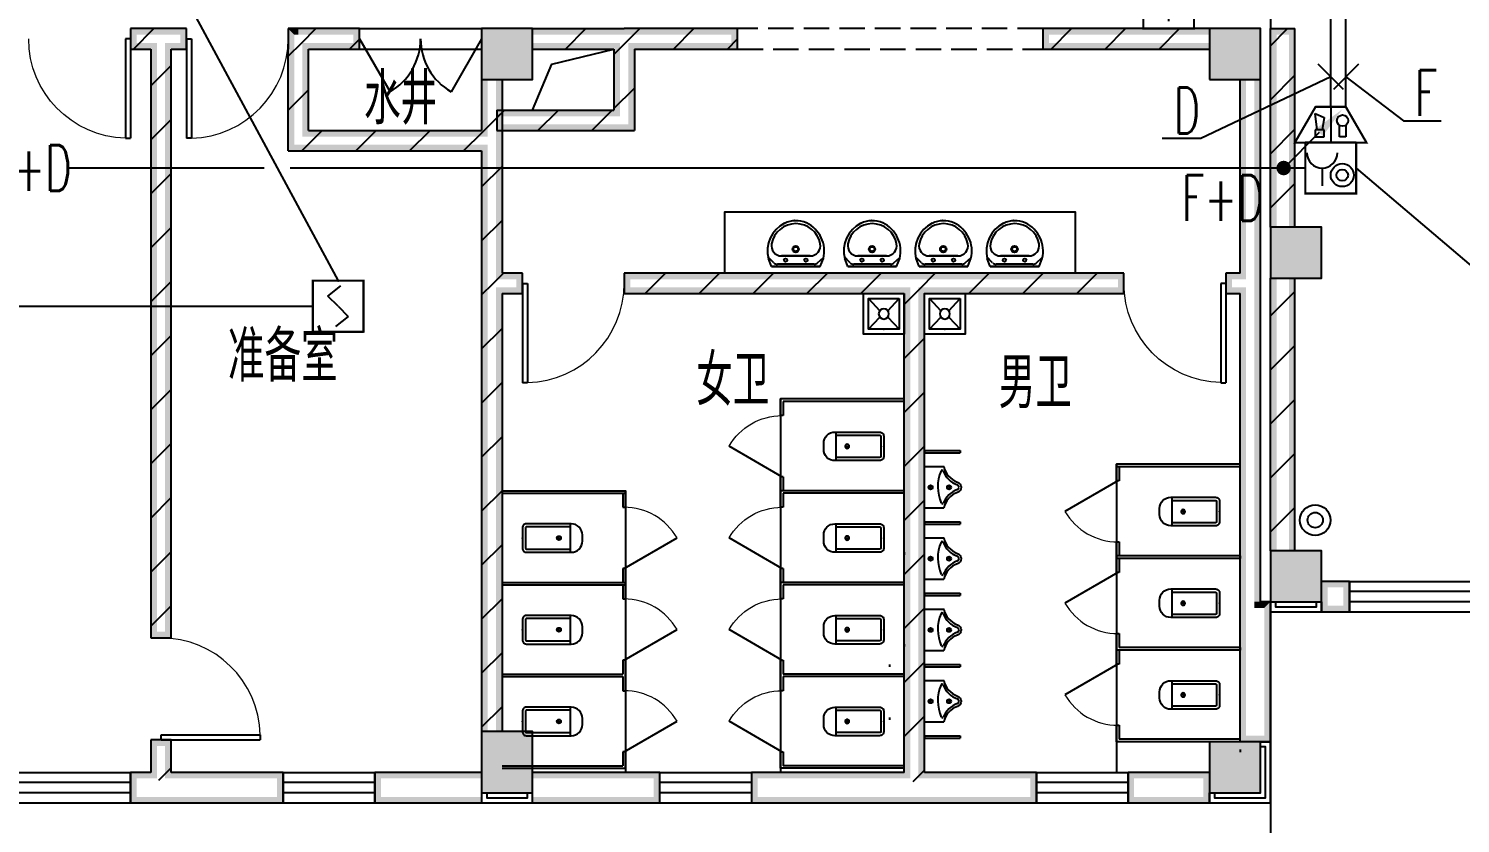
# Model space of a CAD drawing. Extents: x 101023 to 279373, y -114511 to 293844.
# Drawn here: x 169030 to 183095, y -21566 to -13766 of the extents above; entities that cross this region are included whole.
import ezdxf
from ezdxf.enums import TextEntityAlignment as Align

# ---------------------------------------------------------------- set-up
doc = ezdxf.new("R2010")
doc.units = 0
doc.header["$LTSCALE"] = 1000
doc.header["$MEASUREMENT"] = 0
doc.linetypes.add('DASH', pattern=[0.35, 0.25, -0.1])
for name, color, linetype in [('A-DOOR-HOLE', 161, 'Continuous'), ('A-Fixt', 81, 'Continuous'), ('A-WALL-PATT', 252, 'Continuous'), ('COLUMN', 2, 'Continuous'), ('DIM-消防', 3, 'Continuous'), ('DOOR_FIRE', 4, 'Continuous'), ('E2-楼梯、坡道', 52, 'Continuous'), ('EQUIP-消防', 3, 'Continuous'), ('LWIRE', 4, 'Continuous'), ('PUB_HATCH', 8, 'Continuous'), ('PUB_TEXT', 7, 'Continuous'), ('PUB_WALL', 2, 'Continuous'), ('SIG_TEXT', 7, 'Continuous'), ('STAIR', 2, 'Continuous'), ('WALL', 2, 'Continuous'), ('WINDOW', 2, 'Continuous'), ('WIRE-消防', 1, 'Continuous'), ('厕卫厨', 252, 'Continuous'), ('厨卫', 252, 'Continuous'), ('排水', 153, 'Continuous'), ('看线', 30, 'Continuous')]:
    doc.layers.add(name, color=color, linetype=linetype)
doc.styles.add('_TEL_DIM', font='simplex.shx', dxfattribs={"width": 0.8, "height": 3.5, "bigfont": 'gbcbig.shx'})
doc.styles.get("Standard").update_dxf_attribs({"font": 'simplex.shx', "width": 0.8, "bigfont": 'gbcbig.shx'})
pattern_1 = [(45, (-908016.57, -754752.9), (-265.16515, 265.16515), [])]

# ---------------------------------------------------------------- blocks, each defined once
blk = doc.blocks.new('$equip$00002656')
for p, q in [((-0.5, 1), (-0.5, 0)), ((0.5, 1), (-0.5, 1)), ((0.5, 0), (0.5, 1)), ((-0.219, 0.331), (0.222, 0.331)), ((0, 0.5), (0, 0.15)), ((-0.5, 0), (0.5, 0))]:
    blk.add_line(p, q)
at = {"const_width": 0.04}
blk.add_lwpolyline([(-0.5, 1), (0.5, 1), (0.5, 0), (-0.5, 0), (-0.5, 1), (0.5, 1)], dxfattribs=at)
blk.add_arc((0, 0.8), 0.3, 180, 0)
for p in [(0, 1), (-0.5, 0.5), (0.5, 0.5), (0, 0)]:
    blk.add_point(p)
at = {"color": 7, "flags": 1}
for tag, height, p in [('B', 0.4, (0.762, 0.292)), ('A', 0.00002, (0, 0))]:
    blk.add_attdef(tag, text='', height=height, dxfattribs=at).set_placement(p, align=Align.MIDDLE_CENTER)
blk = doc.blocks.new('$equip$00002655')
for p, q in [((-0.5, 1), (-0.5, 0)), ((0.5, 1), (-0.5, 1)), ((0.5, 0), (0.5, 1)), ((-0.169, 0.5), (-0.169, 0.15)), ((-0.5, 0), (0.5, 0))]:
    blk.add_line(p, q)
at = {"const_width": 0.04}
blk.add_lwpolyline([(-0.5, 1), (0.5, 1), (0.5, 0), (-0.5, 0), (-0.5, 1), (0.5, 1)], dxfattribs=at)
for radius in [0.226, 0.113]:
    blk.add_circle((0.227, 0.36), radius)
blk.add_arc((-0.169, 0.8), 0.3, 180, 0)
for p in [(0, 1), (-0.5, 0.5), (0.5, 0.5), (0, 0)]:
    blk.add_point(p)
at = {"color": 7, "flags": 1}
for tag, height, p in [('B', 0.4, (0.762, 0.292)), ('A', 0.00002, (0, 0))]:
    blk.add_attdef(tag, text='', height=height, dxfattribs=at).set_placement(p, align=Align.MIDDLE_CENTER)
blk = doc.blocks.new('$equip$00002679')
for p, q in [((-0.3, 0.699), (-0.703, 0)), ((-0.264, 0.249), (-0.304, 0.569)), ((-0.304, 0.569), (-0.128, 0.489)), ((0.3, 0.699), (-0.3, 0.699)), ((0.3, 0.699), (-0.3, 0.699)), ((0, 0.699), (0, 0)), ((0.703, 0), (0.3, 0.699)), ((-0.128, 0.489), (-0.168, 0.249)), ((0.174, 0.11), (0.174, 0.338)), ((0.294, 0.338), (0.294, 0.11)), ((-0.703, 0), (0.703, 0)), ((-0.304, 0.249), (-0.304, 0.113)), ((-0.128, 0.249), (-0.304, 0.249)), ((-0.304, 0.113), (-0.128, 0.113)), ((-0.128, 0.113), (-0.128, 0.249)), ((0.294, 0.11), (0.174, 0.11))]:
    blk.add_line(p, q)
at = {"const_width": 0.04}
for points in [[(-0.299, 0.699), (0.301, 0.699), (0.703, 0), (-0.702, 0), (-0.299, 0.699), (0.301, 0.699)], [(-0.3, 0.699), (0.3, 0.699), (0.703, 0), (-0.703, 0), (-0.3, 0.699), (0.3, 0.699)]]:
    blk.add_lwpolyline(points, dxfattribs=at)
blk.add_circle((0.234, 0.43), 0.111)
for p in [(0, 0.699), (-0.501, 0.349), (0.502, 0.349), (0, 0)]:
    blk.add_point(p)
at = {"color": 7, "flags": 1}
for tag, height, p in [('B', 0.4, (0.961, 0.299)), ('A', 0.00002, (0, 0))]:
    blk.add_attdef(tag, text='', height=height, dxfattribs=at).set_placement(p, align=Align.MIDDLE_CENTER)
blk = doc.blocks.new('$Equip$00002649')
for p, q in [((-0.5, 0.5), (-0.5, -0.5)), ((0.5, 0.5), (-0.5, 0.5)), ((-0.2, 0.2), (0.05, 0.4)), ((0.5, -0.5), (0.5, 0.5)), ((0, 0), (-0.2, 0.2)), ((0, 0), (0.2, -0.2)), ((0.2, -0.2), (-0.05, -0.4)), ((-0.5, -0.5), (0.5, -0.5))]:
    blk.add_line(p, q)
at = {"const_width": 0.04}
blk.add_lwpolyline([(-0.5, 0.5), (0.5, 0.5), (0.5, -0.5), (-0.5, -0.5), (-0.5, 0.5), (0.5, 0.5)], dxfattribs=at)
for p in [(0, 0.5), (-0.5, 0), (0.5, 0), (0, -0.5)]:
    blk.add_point(p)
at = {"color": 7, "flags": 1}
for tag, height, p in [('A', 0.00002, (0, 0)), ('B', 0.4, (0.762, -0.208))]:
    blk.add_attdef(tag, text='', height=height, dxfattribs=at).set_placement(p, align=Align.MIDDLE_CENTER)
blk = doc.blocks.new('np')
at = {"layer": '排水'}
for radius in [150, 75]:
    blk.add_circle((345955, 781714), radius, dxfattribs=at)
blk = doc.blocks.new('$lvtry$00000202')
at = {"color": 0}
for p, q in [((-110, -40, 0), (-110, -470, 0)), ((100, -30, 0), (-100, -30, 0)), ((110, -470, 0), (110, -40, 0)), ((140, -470, 0), (-140, -470, 0))]:
    blk.add_line(p, q, dxfattribs=at)
at = {"color": 0, "elevation": 0}
blk.add_lwpolyline([(140, -40, 0.414214), (100, 0), (-100, 0, 0.414214), (-140, -40), (-140, -480, 0.414214), (-30, -590), (30, -590, 0.414214), (140, -480)], format="xyb", close=True, dxfattribs=at)
at = {"color": 0}
blk.add_circle((0, -359, 0), 20, dxfattribs=at)
for centre, start, end in [((-100, -40, 0), 90, 180), ((100, -40, 0), 0, 90)]:
    blk.add_arc(centre, 10, start, end, dxfattribs=at)
for p in [(0, 0, 0), (0, -359, 0)]:
    blk.add_point(p, dxfattribs=at)
blk = doc.blocks.new('$TCHSYS$APDOOR2D')
blk.add_line((0.5, 0), (0, 0.866))
at = {"lineweight": 13}
blk.add_arc((0.5, 0), 1, 120, 180, dxfattribs=at)
blk = doc.blocks.new('_E6')
for p, q in [((240, 0), (-240, 0)), ((-237, 0), (239, 0)), ((240, 0), (270, -79)), ((-213, -36), (-271, -91)), ((-240, 0), (-270, -79)), ((-179, -23), (181, -23)), ((141, -105), (-141, -105)), ((-141, -105), (141, -105)), ((217, -37), (274, -95))]:
    blk.add_line(p, q)
for centre, radius in [((-99, -65), 16.3), ((101, -65), 16.3), ((2, -172), 31.6), ((2, -172), 23)]:
    blk.add_circle(centre, radius)
for centre, radius, start, end in [((28, -152), 307, 166.1751, 244.7296), ((-141, -205), 100, 90, 190.5602), ((-179, -73), 50, 90, 133.181), ((-28, -152), 307, 297.0639, 13.8249), ((141, -205), 100, 349.4398, 90), ((181, -73), 50, 44.5607, 90), ((0, -179), 243, 190.5602, 349.4398), ((0, -201), 250, 245.8071, 296.4628), ((28, -152), 307, 266.589, 266.5936)]:
    blk.add_arc(centre, radius, start, end)
at = {"width": 0.8, "flags": 9}
for tag in ['XSIZE', 'YSIZE']:
    blk.add_attdef(tag, (0, 0), '', height=0.5, dxfattribs=at)
blk = doc.blocks.new('$lvtry$00000191')
for p, q in [((-150, -150), (-39, -269)), ((39, -269), (150, -150)), ((-150, -450), (-39, -331)), ((39, -331), (150, -450))]:
    blk.add_line(p, q)
for points in [[(200, -500), (200, -100), (-200, -100), (-200, -500)], [(150, -450), (150, -150), (-150, -150), (-150, -450)]]:
    blk.add_lwpolyline(points, close=True)
blk.add_circle((0, -300), 50)
blk.add_point((0, -150))
blk = doc.blocks.new('$WINLIB2D$00000001')
at = {"color": 0}
for points in [[(-0.5, 0.5), (-0.5, -0.5)], [(-0.5, 0.5), (0.5, 0.5)], [(0.5, -0.5), (0.5, 0.5)], [(0.5, 0.1667), (-0.5, 0.1667)], [(0.5, -0.1667), (-0.5, -0.1667)], [(-0.5, -0.5), (0.5, -0.5)]]:
    blk.add_lwpolyline(points, dxfattribs=at)
blk = doc.blocks.new('$DorLib2D$00000001')
for p, q in [((0.45, 0.975), (0.5, 0.975)), ((0.45, 0), (0.45, 0.975)), ((0.5, 0), (0.5, 0.975)), ((0.5, 0), (0.45, 0))]:
    blk.add_line(p, q)
at = {"lineweight": 13}
blk.add_arc((0.475, 0), 0.975, 91.4693, 180, dxfattribs=at)
blk = doc.blocks.new('$lvtry$00000222')
at = {"color": 0, "elevation": 0}
blk.add_lwpolyline([(-205, -191), (-205, 0), (205, 0), (205, -191, 0.268068), (51, -323, -0.317765), (0, -360, -0.317765), (-51, -323, 0.268068)], format="xyb", close=True, dxfattribs=at)
at = {"color": 0}
for centre in [(0, -60, 0), (0, -242, 0)]:
    blk.add_circle(centre, 20, dxfattribs=at)
for centre, radius, start, end in [((5, -526, 0), 395, 66.6675, 114.1084), ((-152, -175, 0), 10, 114.1084, 248.1394), ((-243, -401, 0), 233, 19.2639, 68.1394), ((243, -401, 0), 233, 110.4941, 160.7361), ((158, -173, 0), 10, 290.4941, 66.6675), ((0, -316, 0), 24, 199.2639, 269.4998), ((0, -316, 0), 24, 270.5002, 340.7361)]:
    blk.add_arc(centre, radius, start, end, dxfattribs=at)
for p in [(0, -60, 0), (0, -242, 0)]:
    blk.add_point(p, dxfattribs=at)
blk = doc.blocks.new('$DorLib2D$00000231')
at = {"color": 0}
for p, q in [((-0.5, 0), (-0.25, 0.433)), ((0.5, 0), (0.25, 0.433))]:
    blk.add_line(p, q, dxfattribs=at)
for centre, start, end in [((-0.5, 0), 0, 60), ((0.5, 0), 120, 180)]:
    blk.add_arc(centre, 0.5, start, end, dxfattribs=at)
blk = doc.blocks.new('_FZH')
blk.add_lwpolyline([(-0.5, -0.5), (0.5, -0.5), (0.5, 0.5), (-0.5, 0.5)], close=True)
at = {"layer": 'PUB_HATCH'}
blk.add_solid([(-0.5, -0.5), (0.5, -0.5), (-0.5, 0.5), (0.5, 0.5)], dxfattribs=at)
blk = doc.blocks.new('A$C40CE5D7B')
at = {"layer": 'A-WALL-PATT'}
h = blk.add_hatch(dxfattribs=at)
h.set_pattern_fill('普通砖', color=256, scale=150, style=0)
h.set_pattern_definition(pattern_1)
h.paths.add_polyline_path([(54000, 101637), (54000, 101770), (53700, 101770), (53700, 101570), (53900, 101570), (53960, 101630)])
h = blk.add_hatch(dxfattribs=at)
h.set_pattern_fill('普通砖', color=256, scale=150, style=0)
h.set_pattern_definition(pattern_1)
h.paths.add_polyline_path([(54040, 101630), (54100, 101570), (54250, 101570), (54250, 101770), (54000, 101770), (54000, 101637)])
h = blk.add_hatch(dxfattribs=at)
h.set_pattern_fill('普通砖', color=256, scale=150, style=0)
h.set_pattern_definition(pattern_1)
h.paths.add_polyline_path([(55390, 101630), (55450, 101570), (55950, 101570), (55950, 101770), (55350, 101770), (55350, 101637)])
h = blk.add_hatch(dxfattribs=at)
h.set_pattern_fill('普通砖', color=256, scale=150, style=0)
h.set_pattern_definition(pattern_1)
h.paths.add_polyline_path([(57650, 101770), (57650, 101570), (58450, 101570), (58510, 101630), (58550, 101637), (58550, 101770)])
h = blk.add_hatch(dxfattribs=at)
h.set_pattern_fill('普通砖', color=256, scale=150, style=0)
h.set_pattern_definition(pattern_1)
h.paths.add_polyline_path([(58590, 101630), (58650, 101570), (59664, 101570), (59664, 101770), (58550, 101770), (58550, 101637)])
h = blk.add_hatch(dxfattribs=at)
h.set_pattern_fill('普通砖', color=256, scale=150, style=0)
h.set_pattern_definition(pattern_1)
h.paths.add_polyline_path([(64300, 101570), (64300, 101770), (62664, 101770), (62664, 101570)])
h = blk.add_hatch(dxfattribs=at)
h.set_pattern_fill('普通砖', color=256, scale=150, style=0)
h.set_pattern_definition(pattern_1)
h.paths.add_polyline_path([(64900, 99820), (65140, 99820), (65140, 101770), (64900, 101770)])
h = blk.add_hatch(dxfattribs=at)
h.set_pattern_fill('普通砖', color=256, scale=150, style=0)
h.set_pattern_definition(pattern_1)
h.paths.add_polyline_path([(53960, 101630), (53900, 101570), (53900, 95790), (54100, 95790), (54100, 101570), (54040, 101630), (54000, 101637)])
h = blk.add_hatch(dxfattribs=at)
h.set_pattern_fill('普通砖', color=256, scale=150, style=0)
h.set_pattern_definition(pattern_1)
h.paths.add_polyline_path([(55250, 100570), (55450, 100770), (55450, 101570), (55390, 101630), (55350, 101637), (55310, 101630), (55250, 101570)])
h = blk.add_hatch(dxfattribs=at)
h.set_pattern_fill('普通砖', color=256, scale=150, style=0)
h.set_pattern_definition(pattern_1)
h.paths.add_polyline_path([(58550, 101637), (58510, 101630), (58450, 101570), (58450, 100970), (58650, 100770), (58650, 101570), (58590, 101630)])
h = blk.add_hatch(dxfattribs=at)
h.set_pattern_fill('普通砖', color=256, scale=150, style=0)
h.set_pattern_definition(pattern_1)
h.paths.add_polyline_path([(57350, 101270), (57150, 101270), (57150, 100770), (57210, 100710), (57217, 100670), (57350, 100670)])
h = blk.add_hatch(dxfattribs=at)
h.set_pattern_fill('普通砖', color=256, scale=150, style=0)
h.set_pattern_definition(pattern_1)
h.paths.add_polyline_path([(57300, 100970), (57300, 100770), (58650, 100770), (58450, 100970)])
h = blk.add_hatch(dxfattribs=at)
h.set_pattern_fill('普通砖', color=256, scale=150, style=0)
h.set_pattern_definition(pattern_1)
h.paths.add_polyline_path([(55450, 100770), (55250, 100570), (57150, 100570), (57210, 100630), (57217, 100670), (57210, 100710), (57150, 100770)])
h = blk.add_hatch(dxfattribs=at)
h.set_pattern_fill('普通砖', color=256, scale=150, style=0)
h.set_pattern_definition(pattern_1)
h.paths.add_polyline_path([(57217, 100670), (57210, 100630), (57150, 100570), (57150, 99270), (57283, 99270), (57290, 99310), (57350, 99370), (57350, 100670)])
h = blk.add_hatch(dxfattribs=at)
h.set_pattern_fill('普通砖', color=256, scale=150, style=0)
h.set_pattern_definition(pattern_1)
h.paths.add_polyline_path([(57290, 99230), (57350, 99170), (57550, 99170), (57550, 99370), (57350, 99370), (57290, 99310), (57283, 99270)])
h = blk.add_hatch(dxfattribs=at)
h.set_pattern_fill('普通砖', color=256, scale=150, style=0)
h.set_pattern_definition(pattern_1)
h.paths.add_polyline_path([(61400, 99237), (61400, 99370), (58550, 99370), (58550, 99170), (61300, 99170), (61360, 99230)])
h = blk.add_hatch(dxfattribs=at)
h.set_pattern_fill('普通砖', color=256, scale=150, style=0)
h.set_pattern_definition(pattern_1)
h.paths.add_polyline_path([(61440, 99230), (61500, 99170), (63460, 99170), (63460, 99370), (61400, 99370), (61400, 99237)])
h = blk.add_hatch(dxfattribs=at)
h.set_pattern_fill('普通砖', color=256, scale=150, style=0)
h.set_pattern_definition(pattern_1)
h.paths.add_polyline_path([(65140, 99320), (64900, 99320), (64900, 96646), (65140, 96646)])
h = blk.add_hatch(dxfattribs=at)
h.set_pattern_fill('普通砖', color=256, scale=150, style=0)
h.set_pattern_definition(pattern_1)
h.paths.add_polyline_path([(57150, 94870), (57350, 94870), (57350, 99170), (57290, 99230), (57283, 99270), (57150, 99270)])
h = blk.add_hatch(dxfattribs=at)
h.set_pattern_fill('普通砖', color=256, scale=150, style=0)
h.set_pattern_definition(pattern_1)
h.paths.add_polyline_path([(61400, 94370), (61500, 94470), (61500, 99170), (61440, 99230), (61400, 99237), (61360, 99230), (61300, 99170), (61300, 94470)])
h = blk.add_hatch(dxfattribs=at)
h.set_pattern_fill('普通砖', color=256, scale=150, style=0)
h.set_pattern_definition(pattern_1)
h.paths.add_polyline_path([(54000, 94370), (54100, 94470), (54100, 94790), (53900, 94790), (53900, 94470)])
at = {"layer": 'PUB_WALL'}
for points in [[(54000, 101770), (53700, 101770), (53760, 101710), (54000, 101710)], [(53700, 101770), (53700, 101570), (53760, 101630), (53760, 101710)], [(54250, 101770), (54000, 101770), (54000, 101710), (54190, 101710)], [(54250, 101570), (54250, 101770), (54190, 101710), (54190, 101630)], [(55350, 101770), (55250, 101770), (55310, 101710), (55350, 101710)], [(55250, 101770), (55250, 101570), (55310, 101630), (55310, 101710)], [(55950, 101770), (55350, 101770), (55350, 101710), (55890, 101710)], [(55950, 101570), (55950, 101770), (55890, 101710), (55890, 101630)], [(57650, 101770), (57150, 101770), (57210, 101710), (57590, 101710)], [(57150, 101770), (57150, 101270), (57210, 101330), (57210, 101710)], [(57650, 101270), (57650, 101770), (57590, 101710), (57590, 101330)], [(57650, 101770), (57650, 101710), (58550, 101710), (58550, 101770)], [(59664, 101770), (58550, 101770), (58550, 101710), (59604, 101710)], [(59664, 101570), (59664, 101770), (59604, 101710), (59604, 101630)], [(64300, 101710), (64300, 101770), (62664, 101770), (62724, 101710)], [(62664, 101770), (62664, 101570), (62724, 101630), (62724, 101710)], [(64800, 101770), (64300, 101770), (64360, 101710), (64740, 101710)], [(64300, 101770), (64300, 101270), (64360, 101330), (64360, 101710)], [(64800, 101770), (64800, 101270), (64740, 101270), (64740, 99270), (64800, 99270), (64800, 101770)], [(64800, 101270), (64800, 101770), (64740, 101710), (64740, 101330)], [(64800, 101770), (64800, 101770), (64800, 101770)], [(64900, 99820), (64960, 99820), (64960, 101770), (64900, 101770)], [(64900, 101770), (64900, 101710), (65140, 101710), (65140, 101770)], [(65080, 99820), (65140, 99820), (65140, 101770), (65080, 101770)], [(53700, 101570), (53900, 101570), (53960, 101630), (53760, 101630)], [(53900, 101570), (53900, 95790), (53960, 95850), (53960, 101630)], [(54100, 95790), (54100, 101570), (54040, 101630), (54040, 95850)], [(54100, 101570), (54250, 101570), (54190, 101630), (54040, 101630)], [(55250, 100570), (55250, 101570), (55310, 101630), (55310, 100630)], [(55450, 100770), (55450, 101570), (55390, 101630), (55390, 100710)], [(55450, 101570), (55950, 101570), (55890, 101630), (55390, 101630)], [(57650, 101630), (57650, 101570), (58450, 101570), (58510, 101630)], [(58450, 101570), (58450, 100970), (58510, 100910), (58510, 101630)], [(58650, 101570), (59664, 101570), (59604, 101630), (58590, 101630)], [(58650, 101570), (58650, 100770), (58590, 100830), (58590, 101630)], [(64300, 101570), (64300, 101630), (62724, 101630), (62664, 101570)], [(57150, 101270), (57650, 101270), (57590, 101330), (57210, 101330)], [(57210, 101270), (57150, 101270), (57150, 100770), (57210, 100710)], [(57350, 101270), (57290, 101270), (57290, 100670), (57350, 100670)], [(64300, 101270), (64800, 101270), (64740, 101330), (64360, 101330)], [(64660, 101270), (64600, 101270), (64600, 99370), (64660, 99310)], [(57300, 100970), (58450, 100970), (58510, 100910), (57300, 100910)], [(57300, 100970), (57300, 100770), (57360, 100770), (57360, 100970)], [(55450, 100770), (57150, 100770), (57210, 100710), (55390, 100710)], [(57300, 100770), (58650, 100770), (58590, 100830), (57300, 100830)], [(55250, 100570), (57150, 100570), (57210, 100630), (55310, 100630)], [(57150, 100570), (57150, 99270), (57210, 99270), (57210, 100630)], [(57350, 100670), (57350, 99370), (57290, 99310), (57290, 100670)], [(65400, 99820), (64900, 99820), (64960, 99760), (65340, 99760)], [(64900, 99820), (64900, 99320), (64960, 99380), (64960, 99760)], [(65400, 99320), (65400, 99820), (65340, 99760), (65340, 99380)], [(57550, 99370), (57350, 99370), (57290, 99310), (57490, 99310)], [(57550, 99170), (57550, 99370), (57490, 99310), (57490, 99230)], [(61400, 99370), (58550, 99370), (58610, 99310), (61400, 99310)], [(58550, 99370), (58550, 99170), (58610, 99230), (58610, 99310)], [(63460, 99370), (61400, 99370), (61400, 99310), (63400, 99310)], [(63460, 99170), (63460, 99370), (63400, 99310), (63400, 99230)], [(64600, 99370), (64460, 99370), (64520, 99310), (64660, 99310)], [(64460, 99370), (64460, 99170), (64520, 99230), (64520, 99310)], [(64900, 99320), (65400, 99320), (65340, 99380), (64960, 99380)], [(64960, 99320), (64900, 99320), (64900, 96646), (64960, 96646)], [(65140, 99320), (65080, 99320), (65080, 96646), (65140, 96646)], [(57150, 94870), (57210, 94870), (57210, 99270), (57150, 99270)], [(57290, 94870), (57350, 94870), (57350, 99170), (57290, 99230)], [(57350, 99170), (57550, 99170), (57490, 99230), (57290, 99230)], [(58550, 99170), (61300, 99170), (61360, 99230), (58610, 99230)], [(61300, 94470), (61300, 99170), (61360, 99230), (61360, 94410)], [(61500, 94470), (61500, 99170), (61440, 99230), (61440, 94410)], [(61500, 99170), (63460, 99170), (63400, 99230), (61440, 99230)], [(64460, 99170), (64600, 99170), (64660, 99230), (64520, 99230)], [(64600, 96145), (64600, 99170), (64660, 99230), (64660, 96145)], [(64800, 96145), (64800, 99270), (64740, 99270), (64740, 96145)], [(65400, 96645), (64900, 96645), (64960, 96585), (65340, 96585)], [(64900, 96645), (64900, 96145), (64960, 96205), (64960, 96585)], [(65400, 96145), (65400, 96645), (65340, 96585), (65340, 96205)], [(65675, 96345), (65400, 96345), (65460, 96285), (65615, 96285)], [(65400, 96345), (65400, 96045), (65460, 96105), (65460, 96285)], [(65675, 96045), (65675, 96345), (65615, 96285), (65615, 96105)], [(64600, 94770), (64660, 94770), (64660, 96145), (64600, 96145)], [(64900, 96145), (64740, 96145), (64740, 96085), (64840, 96085)], [(64900, 94770), (64900, 96145), (64840, 96085), (64840, 94770)], [(64900, 96145), (65400, 96145), (65340, 96205), (64960, 96205)], [(65400, 96045), (65675, 96045), (65615, 96105), (65460, 96105)], [(53900, 95790), (54100, 95790), (54040, 95850), (53960, 95850)], [(57650, 94870), (57150, 94870), (57210, 94810), (57590, 94810)], [(57150, 94870), (57150, 94270), (57210, 94330), (57210, 94810)], [(57650, 94270), (57650, 94870), (57590, 94810), (57590, 94330)], [(64600, 94770), (64900, 94770), (64900, 94830), (64600, 94830)], [(54100, 94790), (53900, 94790), (53960, 94730), (54040, 94730)], [(53900, 94790), (53900, 94470), (53960, 94410), (53960, 94730)], [(54100, 94470), (54100, 94790), (54040, 94730), (54040, 94410)], [(64800, 94770), (64300, 94770), (64360, 94710), (64740, 94710)], [(64300, 94770), (64300, 94270), (64360, 94330), (64360, 94710)], [(64800, 94270), (64800, 94770), (64740, 94710), (64740, 94330)], [(53900, 94470), (53700, 94470), (53760, 94410), (53960, 94410)], [(53700, 94470), (53700, 94170), (53760, 94230), (53760, 94410)], [(55200, 94470), (54100, 94470), (54040, 94410), (55140, 94410)], [(55200, 94170), (55200, 94470), (55140, 94410), (55140, 94230)], [(57150, 94470), (56100, 94470), (56160, 94410), (57150, 94410)], [(56100, 94470), (56100, 94170), (56160, 94230), (56160, 94410)], [(57650, 94470), (57650, 94410), (58840, 94410), (58900, 94470)], [(58900, 94170), (58900, 94470), (58840, 94410), (58840, 94230)], [(61300, 94470), (59800, 94470), (59860, 94410), (61360, 94410)], [(59800, 94470), (59800, 94170), (59860, 94230), (59860, 94410)], [(62600, 94470), (61500, 94470), (61440, 94410), (62540, 94410)], [(62600, 94170), (62600, 94470), (62540, 94410), (62540, 94230)], [(64300, 94470), (63500, 94470), (63560, 94410), (64240, 94410)], [(63500, 94470), (63500, 94170), (63560, 94230), (63560, 94410)], [(64300, 94170), (64300, 94470), (64240, 94410), (64240, 94230)], [(57150, 94270), (57650, 94270), (57590, 94330), (57210, 94330)], [(64300, 94270), (64800, 94270), (64740, 94330), (64360, 94330)], [(53700, 94170), (54000, 94170), (54000, 94230), (53760, 94230)], [(54000, 94170), (55200, 94170), (55140, 94230), (54000, 94230)], [(56100, 94170), (57150, 94170), (57150, 94230), (56160, 94230)], [(57650, 94170), (58900, 94170), (58840, 94230), (57650, 94230)], [(59800, 94170), (61400, 94170), (61400, 94230), (59860, 94230)], [(61400, 94170), (62600, 94170), (62540, 94230), (61400, 94230)], [(63500, 94170), (64300, 94170), (64240, 94230), (63560, 94230)]]:
    blk.add_hatch(color=256, dxfattribs=at).paths.add_polyline_path(points)
for points in [[(57650, 100970), (57841, 101420), (58450, 101570)], [(61300, 98135), (60087, 98135), (60087, 94470)], [(64600, 97495), (63387, 97495), (63387, 94470)], [(57350, 97235), (58562, 97235), (58562, 94470)], [(64900, 96145), (64900, 96045), (65400, 96045), (65400, 96145)], [(64950, 96145), (64950, 96095), (65350, 96095), (65350, 96145)], [(64300, 94270), (64300, 94170), (64900, 94170), (64900, 94770), (64800, 94770)], [(64350, 94270), (64350, 94220), (64850, 94220), (64850, 94720), (64800, 94720)], [(57150, 94270), (57150, 94170), (57650, 94170), (57650, 94270)], [(57200, 94270), (57200, 94220), (57600, 94220), (57600, 94270)]]:
    blk.add_lwpolyline(points)
at = {"layer": 'A-DOOR-HOLE', "linetype": 'DASH'}
for p, q in [((62664, 101770), (59664, 101770)), ((59664, 101570), (62664, 101570))]:
    blk.add_line(p, q, dxfattribs=at)
at = {"layer": 'DOOR_FIRE'}
for p, q in [((55950, 101770), (57150, 101770)), ((55950, 101570), (57150, 101570))]:
    blk.add_line(p, q, dxfattribs=at)
at = {"layer": 'E2-楼梯、坡道'}
blk.add_line((64900, 96170), (64900, 91620), dxfattribs=at)
at = {"layer": 'WALL'}
for p, q in [((54000, 101770), (53700, 101770)), ((53700, 101770), (53700, 101570)), ((54250, 101770), (54000, 101770)), ((54250, 101570), (54250, 101770)), ((55350, 101770), (55250, 101770)), ((55250, 101770), (55250, 101570)), ((55950, 101770), (55350, 101770)), ((55950, 101570), (55950, 101770)), ((57650, 101770), (58550, 101770)), ((59664, 101770), (58550, 101770)), ((59664, 101570), (59664, 101770)), ((64300, 101770), (62664, 101770)), ((62664, 101770), (62664, 101570)), ((64800, 101770), (64800, 101770)), ((64800, 99270), (64800, 101770)), ((64900, 99820), (64900, 101770)), ((64900, 101770), (65140, 101770)), ((65140, 99820), (65140, 101770)), ((53700, 101570), (53900, 101570)), ((53900, 101570), (53900, 95790)), ((54100, 95790), (54100, 101570)), ((54100, 101570), (54250, 101570)), ((55250, 100570), (55250, 101570)), ((55450, 100770), (55450, 101570)), ((55450, 101570), (55950, 101570)), ((57650, 101570), (58450, 101570)), ((58450, 101570), (58450, 100970)), ((58650, 101570), (59664, 101570)), ((58650, 101570), (58650, 100770)), ((62664, 101570), (64300, 101570)), ((57150, 101270), (57150, 100770)), ((57350, 101270), (57350, 100670)), ((64600, 99370), (64600, 101270)), ((57300, 100970), (58450, 100970)), ((57300, 100970), (57300, 100770)), ((55450, 100770), (57150, 100770)), ((57300, 100770), (58650, 100770)), ((55250, 100570), (57150, 100570)), ((57150, 100570), (57150, 99270)), ((57350, 100670), (57350, 99370)), ((57550, 99370), (57350, 99370)), ((57550, 99170), (57550, 99370)), ((61400, 99370), (58550, 99370)), ((58550, 99370), (58550, 99170)), ((63460, 99370), (61400, 99370)), ((63460, 99170), (63460, 99370)), ((64600, 99370), (64460, 99370)), ((64460, 99370), (64460, 99170)), ((64900, 96646), (64900, 99320)), ((65140, 96646), (65140, 99320)), ((57150, 99270), (57150, 94870)), ((57350, 99170), (57350, 94870)), ((57350, 99170), (57550, 99170)), ((58550, 99170), (61300, 99170)), ((61300, 94470), (61300, 99170)), ((61500, 94470), (61500, 99170)), ((61500, 99170), (63460, 99170)), ((64460, 99170), (64600, 99170)), ((64600, 96145), (64600, 99170)), ((64800, 96145), (64800, 99270)), ((61500, 97630), (61850, 97630)), ((61500, 97630), (61500, 97605)), ((61850, 97630), (61850, 97605)), ((61500, 97605), (61850, 97605)), ((61500, 96930), (61850, 96930)), ((61500, 96930), (61500, 96905)), ((61850, 96930), (61850, 96905)), ((61500, 96905), (61850, 96905)), ((61500, 96230), (61850, 96230)), ((61500, 96230), (61500, 96205)), ((61500, 96205), (61850, 96205)), ((61850, 96230), (61850, 96205)), ((65675, 96345), (65400, 96345)), ((65675, 96045), (65675, 96345)), ((64600, 94770), (64600, 96145)), ((64900, 96145), (64800, 96145)), ((64900, 94770), (64900, 96145)), ((65400, 96145), (65400, 96045)), ((65400, 96045), (65675, 96045)), ((53900, 95790), (54100, 95790)), ((61500, 95530), (61850, 95530)), ((61500, 95530), (61500, 95505)), ((61500, 95505), (61850, 95505)), ((61850, 95530), (61850, 95505)), ((61500, 94830), (61850, 94830)), ((61500, 94830), (61500, 94805)), ((61500, 94805), (61850, 94805)), ((61850, 94830), (61850, 94805)), ((54100, 94790), (53900, 94790)), ((53900, 94790), (53900, 94470)), ((54100, 94470), (54100, 94790)), ((64800, 94770), (64900, 94770)), ((53900, 94470), (53700, 94470)), ((53700, 94470), (53700, 94170)), ((55200, 94470), (54100, 94470)), ((55200, 94170), (55200, 94470)), ((57150, 94470), (56100, 94470)), ((56100, 94470), (56100, 94170)), ((58900, 94470), (57650, 94470)), ((58900, 94170), (58900, 94470)), ((61300, 94470), (59800, 94470)), ((59800, 94470), (59800, 94170)), ((62600, 94470), (61500, 94470)), ((62600, 94170), (62600, 94470)), ((64300, 94470), (63500, 94470)), ((63500, 94470), (63500, 94170)), ((64300, 94170), (64300, 94270)), ((53700, 94170), (54000, 94170)), ((54000, 94170), (55200, 94170)), ((56100, 94170), (57150, 94170)), ((57650, 94170), (58900, 94170)), ((59800, 94170), (61400, 94170)), ((61400, 94170), (62600, 94170)), ((63500, 94170), (64300, 94170))]:
    blk.add_line(p, q, dxfattribs=at)
at = {"layer": '厕卫厨'}
blk.add_lwpolyline([(62985, 99370), (62985, 99970), (59535, 99970), (59535, 99370)], dxfattribs=at)
at = {"layer": '厨卫'}
for p, q in [((61300, 98135), (60087, 98135)), ((60087, 97972), (60087, 98135)), ((61300, 98110), (60112, 98110)), ((60112, 98110), (60112, 97972)), ((60112, 97972), (60087, 97972)), ((61300, 97530), (61300, 97505)), ((63387, 97332), (63387, 97495)), ((64600, 97495), (63387, 97495)), ((60112, 97372), (60087, 97372)), ((60087, 97222), (60087, 97372)), ((60112, 97372), (60112, 97235)), ((64600, 97470), (63387, 97470)), ((63412, 97332), (63387, 97332)), ((63412, 97470), (63412, 97332)), ((57350, 97235), (57350, 97210)), ((57350, 97235), (58562, 97235)), ((57350, 97235), (57350, 97210)), ((57350, 97235), (58537, 97235)), ((57350, 97210), (58537, 97210)), ((57350, 97210), (58562, 97210)), ((58537, 97210), (58537, 97072)), ((58562, 97072), (58562, 97235)), ((61300, 97235), (60087, 97235)), ((61300, 97235), (60087, 97235)), ((60087, 97072), (60087, 97235)), ((61300, 97210), (60112, 97210)), ((61300, 97210), (60112, 97210)), ((60112, 97210), (60112, 97072)), ((58537, 97072), (58562, 97072)), ((60112, 97072), (60087, 97072)), ((61300, 96630), (61300, 96605)), ((63387, 96732), (63412, 96732)), ((63387, 96570), (63387, 96732)), ((63412, 96732), (63412, 96595)), ((63387, 96432), (63387, 96595)), ((64600, 96595), (63387, 96595)), ((64600, 96570), (63387, 96570)), ((64600, 96570), (63387, 96570)), ((64600, 96595), (63412, 96595)), ((64600, 96595), (63412, 96595)), ((64600, 96595), (63412, 96595)), ((64600, 96570), (63412, 96570)), ((63412, 96570), (63412, 96432)), ((64600, 96570), (63412, 96570)), ((64600, 96595), (64600, 96570)), ((64600, 96595), (64600, 96570)), ((58537, 96472), (58537, 96335)), ((58562, 96472), (58537, 96472)), ((58562, 96322), (58562, 96472)), ((60112, 96472), (60087, 96472)), ((60087, 96322), (60087, 96472)), ((60112, 96472), (60112, 96335)), ((63412, 96432), (63387, 96432)), ((57350, 96335), (57350, 96310)), ((57350, 96335), (58562, 96335)), ((57350, 96335), (57350, 96310)), ((57350, 96335), (58537, 96335)), ((57350, 96310), (58537, 96310)), ((57350, 96310), (58562, 96310)), ((58537, 96310), (58537, 96172)), ((58562, 96172), (58562, 96335)), ((61300, 96335), (60087, 96335)), ((60087, 96172), (60087, 96335)), ((61300, 96310), (60112, 96310)), ((60112, 96310), (60112, 96172)), ((58537, 96172), (58562, 96172)), ((60112, 96172), (60087, 96172)), ((63387, 95832), (63412, 95832)), ((63387, 95670), (63387, 95832)), ((63412, 95832), (63412, 95695)), ((61300, 95730), (61300, 95705)), ((63387, 95532), (63387, 95682)), ((64600, 95670), (63387, 95670)), ((64600, 95695), (63412, 95695)), ((64600, 95695), (63412, 95695)), ((63412, 95670), (63412, 95532)), ((64600, 95670), (63412, 95670)), ((64600, 95695), (64600, 95670)), ((64600, 95695), (64600, 95670)), ((58537, 95572), (58537, 95435)), ((58562, 95572), (58537, 95572)), ((58562, 95422), (58562, 95572)), ((60087, 95572), (60112, 95572)), ((60087, 95422), (60087, 95572)), ((60112, 95572), (60112, 95435)), ((61155, 95530), (61155, 95505)), ((61155, 95530), (61155, 95505)), ((63412, 95532), (63387, 95532)), ((57350, 95435), (58537, 95435)), ((57350, 95410), (58537, 95410)), ((58537, 95410), (58537, 95272)), ((58562, 95272), (58562, 95422)), ((60087, 95272), (60087, 95422)), ((61300, 95435), (60112, 95435)), ((60112, 95410), (60112, 95272)), ((61300, 95410), (60112, 95410)), ((58537, 95272), (58562, 95272)), ((60112, 95272), (60087, 95272)), ((61155, 95010), (61155, 94985)), ((61155, 95010), (61155, 94985)), ((63387, 94932), (63412, 94932)), ((63387, 94770), (63387, 94932)), ((63412, 94932), (63412, 94795)), ((58537, 94672), (58537, 94535)), ((58562, 94672), (58537, 94672)), ((58562, 94510), (58562, 94672)), ((60087, 94672), (60112, 94672)), ((60087, 94510), (60087, 94672)), ((60112, 94672), (60112, 94535)), ((64600, 94770), (63387, 94770)), ((64600, 94795), (63412, 94795)), ((64600, 94695), (64600, 94670)), ((57350, 94535), (58537, 94535)), ((61300, 94535), (60112, 94535)), ((57350, 94510), (58562, 94510)), ((61300, 94510), (60087, 94510))]:
    blk.add_line(p, q, dxfattribs=at)
at = {"layer": '看线'}
blk.add_line((64900, 106170), (64900, 101770), dxfattribs=at)
at = {"layer": 'A-Fixt', "rotation": 90}
for p in [(61500, 97268), (61500, 96568), (61500, 95868), (61500, 95168)]:
    blk.add_blockref('$lvtry$00000222', p, dxfattribs=at)
at = {"layer": 'COLUMN'}
for p, xscale, yscale, zscale, rotation in [((57400, 101520), 499.99999902735, 500.0000001064036, 500.0000001064036, 359.9999999789492), ((64550, 101520), 499.9999994863756, 500.0000002366723, 500.0000002366723, 359.9999999729194), ((65150, 99570), 499.9999997596024, 500.0000003057066, 500.0000003057066, 359.9999999820974), ((65150, 96395), 499.9999997596024, 500.0000003057066, 500.0000003057066, 359.9999999820974), ((57400, 94570), 500.0008397699567, 599.999999848078, 599.999999848078, 359.9999999925562), ((64550, 94520), 499.9999997440027, 500.0000000278233, 500.0000000278233, 359.9999999764145)]:
    blk.add_blockref('_FZH', p, dxfattribs=dict(at, xscale=xscale, yscale=yscale, zscale=zscale, rotation=rotation))
at = {"layer": 'DOOR_FIRE', "xscale": 1200, "yscale": 1200, "zscale": 200, "rotation": 180}
blk.add_blockref('$DorLib2D$00000231', (56550, 101670), dxfattribs=at)
at = {"layer": 'WINDOW'}
for name, p, xscale, yscale, zscale, rotation in [('$DorLib2D$00000001', (53200, 101670), -1000, 1000, 1000, 180), ('$DorLib2D$00000001', (54750, 101670), 1000, 1000, -1000, 180), ('$DorLib2D$00000001', (58050, 99270), 1000, 1000, 1000, 180), ('$DorLib2D$00000001', (63960, 99270), -1000, 1000, -1000, 180), ('$DorLib2D$00000001', (54000, 95290), 1000, 1000, -1000, 270), ('$WINLIB2D$00000001', (59350, 94320), -900, 300, -900, 180.0000000001777), ('$WINLIB2D$00000001', (63050, 94320), 900, 300, -900, 1.773407123291072e-10)]:
    blk.add_blockref(name, p, dxfattribs=dict(at, xscale=xscale, yscale=yscale, zscale=zscale, rotation=rotation))
at = {"layer": 'WINDOW', "yscale": 300}
for p, xscale, zscale in [((68675, 96195), 6000, -6000), ((52400, 94320), 2600, -2600), ((55650, 94320), 900, -900)]:
    blk.add_blockref('$WINLIB2D$00000001', p, dxfattribs=dict(at, xscale=xscale, zscale=zscale))
at = {"layer": '厕卫厨', "rotation": 180}
for p in [(60237, 99434), (60987, 99434), (61687, 99434), (62387, 99434)]:
    blk.add_blockref('_E6', p, dxfattribs=at)
at = {"layer": '厨卫', "xscale": -1}
for name, p, rotation in [('$lvtry$00000191', (61100, 98670), 180), ('$lvtry$00000191', (61700, 98670), 180), ('$lvtry$00000202', (61100, 97670), 270.0000005866131), ('$lvtry$00000202', (64400, 97030), 270.0000005866131), ('$lvtry$00000202', (61100, 96770), 270.0000005866131), ('$lvtry$00000202', (64400, 96130), 270.0000005866131), ('$lvtry$00000202', (61100, 95870), 270.0000005866131), ('$lvtry$00000202', (64400, 95230), 270.0000005866131), ('$lvtry$00000202', (61100, 94970), 270.0000005866131)]:
    blk.add_blockref(name, p, dxfattribs=dict(at, rotation=rotation))
at = {"layer": '厨卫', "yscale": 600, "zscale": 25}
for p, xscale, rotation in [((60100, 97672), -600, 89.99999960053185), ((63400, 97032), 600, 90.0000005866021), ((58550, 96772), 600, 270.0000003994681), ((60100, 96772), -600, 89.99999960053185), ((63400, 96132), 600, 90.0000005866021), ((58550, 95872), 600, 270.0000003994681), ((60100, 95872), -600, 89.99999960053185), ((63400, 95232), 600, 90.0000005866021), ((58550, 94972), 600, 270.0000005866021), ((60100, 94972), -600, 89.99999941339789)]:
    blk.add_blockref('$TCHSYS$APDOOR2D', p, dxfattribs=dict(at, xscale=xscale, rotation=rotation))
at = {"layer": '厨卫', "rotation": 89.9999994133869}
for p in [(57550, 96770), (57550, 95870), (57550, 94970)]:
    blk.add_blockref('$lvtry$00000202', p, dxfattribs=at)
at = {"layer": '排水'}
blk.add_blockref('np', (-280616, -684768), dxfattribs=at)
at = {"layer": 'PUB_TEXT'}
for s, p in [('水井', (55994, 100832)), ('准备室', (54657, 98304)), ('女卫', (59258, 98069)), ('男卫', (62229, 98044))]:
    blk.add_text(s, height=500, dxfattribs=at).set_placement(p)
blk = doc.blocks.new('$TelecSys$00000079')
for p, q in [((0.7, 0.7), (0, 0)), ((0.104, 0.104), (0.104, 0.104)), ((-0.104, -0.104), (-0.104, -0.104))]:
    blk.add_line(p, q)
at = {"const_width": 0.142}
blk.add_lwpolyline([(-0.071, 0, 1), (0.071, 0, 1)], format="xyb", close=True, dxfattribs=at)
blk.add_solid([(0.63, 0.77), (0.77, 0.63), (1.15, 1.15)])
at = {"width": 0.8, "flags": 9}
blk.add_attdef('A', (0, 0), '', height=0.00002, dxfattribs=at)

msp = doc.modelspace()

# ---------------------------------------------------------------- linework, layer by layer
at = {"layer": 'DIM-消防'}
for p, q in [((181945, -14362), (181697, -14115)), ((182095, -14115), (181848, -14362))]:
    msp.add_line(p, q, dxfattribs=at)
for points in [[(181821, -14239), (180545, -14844)], [(181971, -14239), (182536, -14672)], [(182536, -14672), (182905, -14672)], [(180545, -14844), (180165, -14844)]]:
    msp.add_lwpolyline(points, dxfattribs=at)
at = {"layer": 'WIRE-消防'}
for p, q in [((181971, -14535), (181971, -12136)), ((181821, -14535), (181821, -13481)), ((171345, -15134), (169413, -15134)), ((181571, -15134), (171600, -15134))]:
    msp.add_line(p, q, dxfattribs=at)
at = {"layer": 'WIRE-消防', "linetype": 'Continuous'}
for p, q in [((170330, -13016), (172070, -16241)), ((182071, -15134), (184980, -17606)), ((168757, -16491), (171820, -16491))]:
    msp.add_line(p, q, dxfattribs=at)

# ---------------------------------------------------------------- block references
at = {"layer": 'EQUIP-消防', "xscale": 500, "yscale": 500, "zscale": 500}
for name, p in [('$equip$00002656', (180229, -13766)), ('$equip$00002679', (181821, -14884)), ('$equip$00002655', (181821, -15384)), ('$Equip$00002649', (172070, -16491))]:
    msp.add_blockref(name, p, dxfattribs=at)
at = {"layer": 'LWIRE', "xscale": 500, "yscale": 500, "zscale": 500}
msp.add_blockref('$TelecSys$00000079', (181359, -15134), dxfattribs=at)
at = {"layer": 'STAIR'}
msp.add_blockref('A$C40CE5D7B', (116330, -115536), dxfattribs=at)

# ---------------------------------------------------------------- texts
at = {"layer": 'DIM-消防', "color": 7, "style": '_TEL_DIM', "width": 0.64}
for s, p in [('F', (182648, -14622)), ('D', (180278, -14794))]:
    msp.add_text(s, height=450, dxfattribs=at).set_placement(p)
at = {"layer": 'SIG_TEXT', "style": '_TEL_DIM', "width": 0.64}
for p in [(168650, -15359), (180358, -15653)]:
    msp.add_text('F+D', height=450, dxfattribs=at).set_placement(p)

doc.saveas('drawing.dxf')
